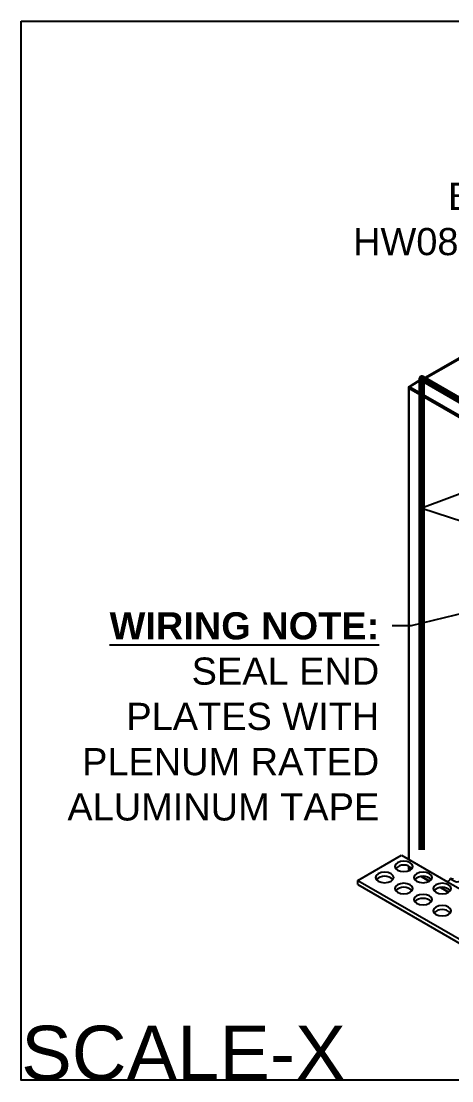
# Model space of a CAD drawing. Extents: x 0 to 13.3, y -7.3 to 0.
# Drawn here: x 0 to 2.97, y -7.32 to 0 of the extents above; entities that cross this region are included whole.
import ezdxf
from ezdxf import colors
from ezdxf.entities.mleader import LeaderData, LeaderLine
from ezdxf.math import Vec2, Vec3

# ---------------------------------------------------------------- set-up
doc = ezdxf.new("R2010")
doc.units = 0
doc.header["$LTSCALE"] = 0.5
doc.header["$MEASUREMENT"] = 0
for name, color, linetype in [('Brackets', 181, 'CONTINUOUS'), ('End Cap', 92, 'CONTINUOUS'), ('FAB DWG', 221, 'CONTINUOUS'), ('Housing', 150, 'CONTINUOUS')]:
    doc.layers.add(name, color=color, linetype=linetype)
doc.layers.add('Text-Unprinted', color=131, linetype='CONTINUOUS', plot=False)
doc.styles.add('LSAD_Standard', font='arial.ttf')

msp = doc.modelspace()

# ---------------------------------------------------------------- linework, layer by layer
at = {"layer": 'Brackets', "transparency": 16777216}
for p, q in [((2.324, -5.9321), (2.6268, -5.7573)), ((2.6268, -5.7573), (2.945, -5.941)), ((2.9851, -5.9245), (2.965, -5.9181)), ((2.324, -5.9321), (4.7114, -7.3102)), ((2.324, -5.9614), (2.324, -5.9321)), ((2.324, -5.9614), (4.6606, -7.3102)), ((2.945, -5.941), (4.7127, -6.9615))]:
    msp.add_line(p, q, dxfattribs=at)
at = {"layer": 'Brackets', "transparency": 16777216, "flags": 128}
for points in [[(2.6864, -5.8096), (2.6662, -5.8018), (2.6422, -5.799), (2.6183, -5.8018), (2.598, -5.8096), (2.5845, -5.8213), (2.5797, -5.8351), (2.5845, -5.8489), (2.598, -5.8606), (2.6183, -5.8684), (2.6422, -5.8712), (2.6662, -5.8684), (2.6864, -5.8606), (2.7, -5.8489), (2.7047, -5.8351), (2.7, -5.8213), (2.6864, -5.8096)], [(2.5539, -5.8861), (2.5336, -5.8783), (2.5097, -5.8756), (2.4857, -5.8783), (2.4655, -5.8861), (2.4519, -5.8978), (2.4472, -5.9116), (2.4519, -5.9255), (2.4655, -5.9372), (2.4857, -5.945), (2.5097, -5.9477), (2.5336, -5.945), (2.5539, -5.9372), (2.5674, -5.9255), (2.5722, -5.9116), (2.5674, -5.8978), (2.5539, -5.8861)], [(2.819, -5.8861), (2.7987, -5.8783), (2.7748, -5.8756), (2.7509, -5.8783), (2.7306, -5.8861), (2.7171, -5.8978), (2.7123, -5.9116), (2.7171, -5.9255), (2.7306, -5.9372), (2.7509, -5.945), (2.7748, -5.9477), (2.7987, -5.945), (2.819, -5.9372), (2.8326, -5.9255), (2.8373, -5.9116), (2.8326, -5.8978), (2.819, -5.8861)], [(2.6864, -5.9627), (2.6662, -5.9549), (2.6422, -5.9521), (2.6183, -5.9549), (2.598, -5.9627), (2.5845, -5.9744), (2.5797, -5.9882), (2.5845, -6.002), (2.598, -6.0137), (2.6183, -6.0215), (2.6422, -6.0243), (2.6662, -6.0215), (2.6864, -6.0137), (2.7, -6.002), (2.7047, -5.9882), (2.7, -5.9744), (2.6864, -5.9627)], [(2.9516, -5.9627), (2.9313, -5.9549), (2.9074, -5.9521), (2.8835, -5.9549), (2.8632, -5.9627), (2.8497, -5.9744), (2.8449, -5.9882), (2.8497, -6.002), (2.8632, -6.0137), (2.8835, -6.0215), (2.9074, -6.0243), (2.9313, -6.0215), (2.9516, -6.0137), (2.9651, -6.002), (2.9699, -5.9882), (2.9651, -5.9744), (2.9516, -5.9627)], [(2.819, -6.0392), (2.7987, -6.0314), (2.7748, -6.0286), (2.7509, -6.0314), (2.7306, -6.0392), (2.7171, -6.0509), (2.7123, -6.0647), (2.7171, -6.0785), (2.7306, -6.0902), (2.7509, -6.0981), (2.7748, -6.1008), (2.7987, -6.0981), (2.819, -6.0902), (2.8326, -6.0785), (2.8373, -6.0647), (2.8326, -6.0509), (2.819, -6.0392)], [(2.9516, -6.1158), (2.9313, -6.1079), (2.9074, -6.1052), (2.8835, -6.1079), (2.8632, -6.1158), (2.8497, -6.1275), (2.8449, -6.1413), (2.8497, -6.1551), (2.8632, -6.1668), (2.8835, -6.1746), (2.9074, -6.1773), (2.9313, -6.1746), (2.9516, -6.1668), (2.9651, -6.1551), (2.9699, -6.1413), (2.9651, -6.1275), (2.9516, -6.1158)]]:
    msp.add_lwpolyline(points, dxfattribs=at)
at = {"layer": 'Brackets', "transparency": 16777216}
for centre, radius, start, end in [((2.6422, -5.9081), 0.0817, 45.6215, 134.3785), ((2.5097, -5.9847), 0.0817, 45.6215, 134.3785), ((2.7748, -5.9847), 0.0817, 45.6215, 134.3785), ((2.9162, -5.8956), 0.0537, 302.31077, 335.23983), ((2.6422, -6.0612), 0.0817, 45.6215, 134.3785), ((2.9074, -6.0612), 0.0817, 45.6215, 134.3785), ((2.7748, -6.1377), 0.0817, 45.6215, 134.3785), ((2.9074, -6.2143), 0.0817, 45.6215, 134.3785)]:
    msp.add_arc(centre, radius, start, end, dxfattribs=at)
msp.add_open_spline([(3.0347, -5.934), (3.0328, -5.936), (3.029, -5.9398), (3.0164, -5.9444), (2.9983, -5.9432), (2.9793, -5.9338), (2.9698, -5.9233), (2.965, -5.9181)], degree=3, knots=[0, 0, 0, 0, 0.12265, 0.243665, 0.500658, 0.749147, 1, 1, 1, 1], dxfattribs=at)
at = {"layer": 'End Cap', "transparency": 16777216}
for p, q in [((2.7693, -2.4677), (2.6784, -2.524)), ((2.7744, -2.4682), (2.6835, -2.5244)), ((5.1839, -3.8591), (2.7744, -2.4682)), ((2.6736, -2.5325), (2.6736, -5.7844)), ((5.0828, -3.9256), (2.6766, -2.5365)), ((2.6766, -2.5365), (2.6766, -5.7861)), ((2.6835, -2.5244), (5.0897, -3.9135)), ((2.6736, -5.8332), (2.6736, -5.8485)), ((2.6766, -5.8343), (2.6766, -5.8526)), ((2.6766, -5.8526), (2.6884, -5.8594)), ((2.6786, -5.8571), (2.6855, -5.8611)), ((2.7625, -5.9056), (2.8181, -5.9377)), ((2.7676, -5.9051), (2.821, -5.936)), ((2.8951, -5.9821), (2.9507, -6.0142)), ((2.9002, -5.9817), (2.9536, -6.0125))]:
    msp.add_line(p, q, dxfattribs=at)
for centre, radius, start, end in [((2.6836, -2.5325), 0.01, 121.72906, 180), ((2.6784, -2.5321), 0.0048, 184.12934, 247.1908), ((2.692, -2.5373), 0.0154, 123.22971, 177.34769), ((2.6806, -2.5283), 0.00487, 53.48924, 117.32586), ((2.6836, -5.8485), 0.01, 180, 240.00269), ((2.6784, -5.8481), 0.0048, 184.12934, 247.1908), ((2.6813, -5.8532), 0.0048, 172.814, 235.87382)]:
    msp.add_arc(centre, radius, start, end, dxfattribs=at)
msp.add_ellipse((2.7744, -2.4764), major_axis=(-0.005, 0.00866), ratio=0.577206, start_param=5.498021, end_param=6.300635, dxfattribs=at)
at = {"layer": 'FAB DWG', "color": 1, "lineweight": 90, "ltscale": 0.5, "transparency": 16777216}
msp.add_lwpolyline([(2.7673, -5.7206), (2.7673, -2.4641), (5.1909, -3.8632), (5.1909, -7.1198)], dxfattribs=at)
at = {"layer": 'Housing', "transparency": 16777216}
for p, q in [((4.5693, -1.4334), (2.7756, -2.4689)), ((2.7815, -2.4723), (4.5693, -1.4402))]:
    msp.add_line(p, q, dxfattribs=at)
at = {"layer": 'Text-Unprinted', "ltscale": 0.5, "transparency": 16777216}
msp.add_lwpolyline([(0, 0), (13.2823, 0), (13.2823, -7.3102), (0, -7.3102)], close=True, dxfattribs=at)

# ---------------------------------------------------------------- texts
at = {"layer": 'Text-Unprinted', "ltscale": 0.5, "transparency": 16777216, "style": 'LSAD_Standard'}
msp.add_attdef('SCALE-X', (0, -7.3102), 'XEffectiveScaleFactor', height=0.375, dxfattribs=at)

# ---------------------------------------------------------------- leaders
at = {"layer": 'FAB DWG', "ltscale": 0.5, "transparency": 16777216}
ml = msp.add_multileader_mtext('Standard', dxfattribs=at)
ml.set_content('\\A1;BK01125\\PHW08380 (X2)', color=256, style='LSAD_Standard')
ml.set_leader_properties()
ml.build(insert=Vec2(0, 0))
ml.multileader.update_dxf_attribs({"text_left_attachment_type": 2, "dogleg_length": 0.36, "arrow_head_size": 0.1875})
ctx = ml.context
ctx.base_point, ctx.char_height, ctx.arrow_head_size, ctx.landing_gap_size, ctx.plane_origin = Vec3(2.2324, -1.3948), 0.1875, 0.1875, 0.09, Vec3(3.7111, 12.5937)
ctx.left_attachment, ctx.text_align_type = 2, 2
notes = []
notes.append((ctx, [(1, (1, 1, 0), (4.2895, -1.2366), (-1, 0), 0.1752, [(1, [(4.8852, -1.8805)], 0, [])])]))
ctx.mtext.insert, ctx.mtext.width, ctx.mtext.defined_height, ctx.mtext.alignment, ctx.mtext.flow_direction = Vec3(4.0244, -1.1153), 2.351815, 0.6491, 3, 5
ml = msp.add_multileader_mtext('Standard', dxfattribs=at)
ml.set_content('\\A1;{\\fArial|b1|i0|c0|p34;\\LWIRING NOTE:\\P}SEAL END PLATES WITH PLENUM RATED ALUMINUM TAPE', color=256, style='LSAD_Standard')
ml.set_leader_properties()
ml.build(insert=Vec2(0, 0))
ml.multileader.update_dxf_attribs({"text_left_attachment_type": 2, "dogleg_length": 0.36, "arrow_head_size": 0.1875})
ctx = ml.context
ctx.base_point, ctx.char_height, ctx.arrow_head_size, ctx.landing_gap_size, ctx.plane_origin = Vec3(0.0351, -4.8025), 0.1875, 0.1875, 0.09, Vec3(5.7281, 13.6045)
ctx.left_attachment, ctx.text_align_type = 2, 2
notes.append((ctx, [(1, (1, 1, 0), (2.6922, -4.1743), (-1, 0), 0.1297, [(3, [(5.1909, -4.7742), (3.7329, -3.0011), (2.7673, -3.3611), (4.1467, -3.8192)], 0, [])])]))
ctx.mtext.insert, ctx.mtext.width, ctx.mtext.defined_height, ctx.mtext.alignment, ctx.mtext.flow_direction = Vec3(2.4726, -4.0806), 2.351815, 1.4978, 3, 5
for ctx, leaders in notes:
    for number, flags, end, landing, length, lines in leaders:
        leader = LeaderData()
        leader.index, (leader.has_last_leader_line, leader.has_dogleg_vector, leader.attachment_direction) = number, flags
        leader.last_leader_point, leader.dogleg_vector, leader.dogleg_length = Vec3(end), Vec3(landing), length
        for number, points, colour, breaks in lines:
            line = LeaderLine()
            line.index, line.vertices, line.color, line.breaks = number, Vec3.list(points), colors.encode_raw_color(colour), breaks
            leader.lines.append(line)
        ctx.leaders.append(leader)

doc.saveas('drawing.dxf')
